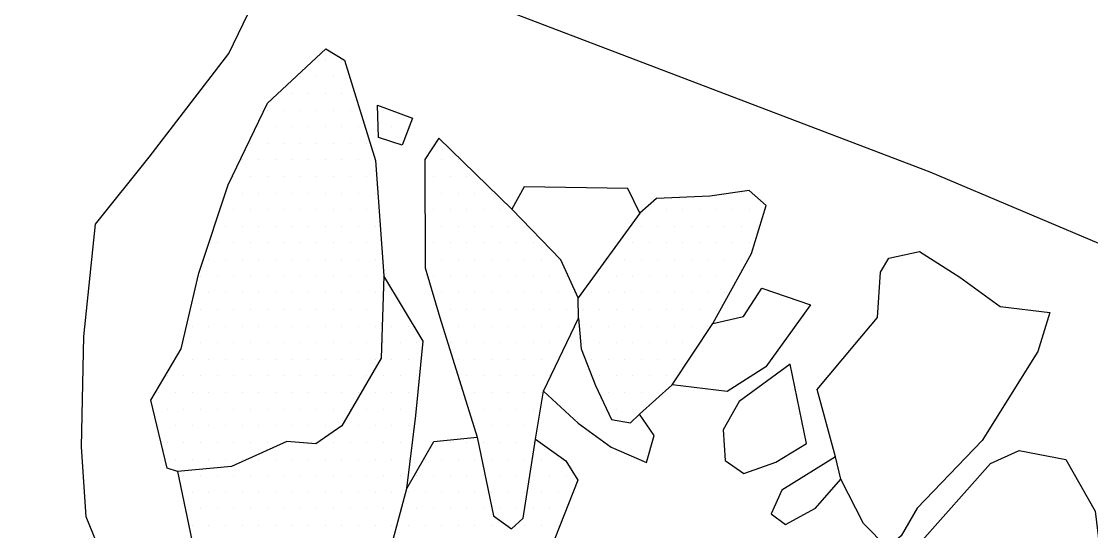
# Model space of a CAD drawing. Header units: metres. Extents: x -15 to -9.58, y -12.28 to -6.71.
# Drawn here: x -13.71 to -12.905, y -7.842 to -7.458 of the extents above; entities that cross this region are included whole.
import ezdxf

# ---------------------------------------------------------------- set-up
doc = ezdxf.new("R2010")
doc.units = ezdxf.units.M
doc.header["$LTSCALE"] = 25
doc.header["$MEASUREMENT"] = 0
doc.linetypes.add('STRICHPUNKTX2', pattern=[2, 1, -0.5, 0, -0.5])
doc.layers.get('0').update_dxf_attribs({"linetype": 'CONTINUOUS'})
for name, color, linetype in [('BEFUND', 1, 'CONTINUOUS'), ('GRABUNGSGRENZE', 3, 'STRICHPUNKTX2'), ('STEINE', 4, 'CONTINUOUS'), ('STEINESCHRAFF', 4, 'CONTINUOUS')]:
    doc.layers.add(name, color=color, linetype=linetype)

# ---------------------------------------------------------------- blocks, each defined once
blk = doc.blocks.new('*X5')
at = {"color": 0}
for p, q in [((-1348.125, -748.75), (-1348.125, -748.75)), ((-1346.875, -748.75), (-1346.875, -748.75)), ((-1350, -750), (-1350, -750)), ((-1348.75, -750), (-1348.75, -750)), ((-1347.5, -750), (-1347.5, -750)), ((-1350.625, -751.25), (-1350.625, -751.25)), ((-1349.375, -751.25), (-1349.375, -751.25)), ((-1348.125, -751.25), (-1348.125, -751.25)), ((-1346.875, -751.25), (-1346.875, -751.25)), ((-1352.5, -752.5), (-1352.5, -752.5)), ((-1351.25, -752.5), (-1351.25, -752.5)), ((-1350, -752.5), (-1350, -752.5)), ((-1348.75, -752.5), (-1348.75, -752.5)), ((-1347.5, -752.5), (-1347.5, -752.5)), ((-1346.25, -752.5), (-1346.25, -752.5)), ((-1343.75, -752.5), (-1343.75, -752.5)), ((-1353.125, -753.75), (-1353.125, -753.75)), ((-1351.875, -753.75), (-1351.875, -753.75)), ((-1350.625, -753.75), (-1350.625, -753.75)), ((-1349.375, -753.75), (-1349.375, -753.75)), ((-1348.125, -753.75), (-1348.125, -753.75)), ((-1346.875, -753.75), (-1346.875, -753.75)), ((-1345.625, -753.75), (-1345.625, -753.75)), ((-1343.125, -753.75), (-1343.125, -753.75)), ((-1341.875, -753.75), (-1341.875, -753.75)), ((-1353.75, -755), (-1353.75, -755)), ((-1352.5, -755), (-1352.5, -755)), ((-1351.25, -755), (-1351.25, -755)), ((-1350, -755), (-1350, -755)), ((-1348.75, -755), (-1348.75, -755)), ((-1347.5, -755), (-1347.5, -755)), ((-1346.25, -755), (-1346.25, -755)), ((-1345, -755), (-1345, -755)), ((-1342.5, -755), (-1342.5, -755)), ((-1354.375, -756.25), (-1354.375, -756.25)), ((-1353.125, -756.25), (-1353.125, -756.25)), ((-1351.875, -756.25), (-1351.875, -756.25)), ((-1350.625, -756.25), (-1350.625, -756.25)), ((-1349.375, -756.25), (-1349.375, -756.25)), ((-1348.125, -756.25), (-1348.125, -756.25)), ((-1346.875, -756.25), (-1346.875, -756.25)), ((-1345.625, -756.25), (-1345.625, -756.25)), ((-1344.375, -756.25), (-1344.375, -756.25)), ((-1340.625, -756.25), (-1340.625, -756.25)), ((-1339.375, -756.25), (-1339.375, -756.25)), ((-1338.125, -756.25), (-1338.125, -756.25)), ((-1355, -757.5), (-1355, -757.5)), ((-1353.75, -757.5), (-1353.75, -757.5)), ((-1352.5, -757.5), (-1352.5, -757.5)), ((-1351.25, -757.5), (-1351.25, -757.5)), ((-1350, -757.5), (-1350, -757.5)), ((-1348.75, -757.5), (-1348.75, -757.5)), ((-1347.5, -757.5), (-1347.5, -757.5)), ((-1346.25, -757.5), (-1346.25, -757.5)), ((-1345, -757.5), (-1345, -757.5)), ((-1340, -757.5), (-1340, -757.5)), ((-1338.75, -757.5), (-1338.75, -757.5)), ((-1337.5, -757.5), (-1337.5, -757.5)), ((-1355.625, -758.75), (-1355.625, -758.75)), ((-1354.375, -758.75), (-1354.375, -758.75)), ((-1353.125, -758.75), (-1353.125, -758.75)), ((-1351.875, -758.75), (-1351.875, -758.75)), ((-1350.625, -758.75), (-1350.625, -758.75)), ((-1349.375, -758.75), (-1349.375, -758.75)), ((-1348.125, -758.75), (-1348.125, -758.75)), ((-1346.875, -758.75), (-1346.875, -758.75)), ((-1345.625, -758.75), (-1345.625, -758.75)), ((-1344.375, -758.75), (-1344.375, -758.75)), ((-1340.625, -758.75), (-1340.625, -758.75)), ((-1339.375, -758.75), (-1339.375, -758.75)), ((-1338.125, -758.75), (-1338.125, -758.75)), ((-1336.875, -758.75), (-1336.875, -758.75)), ((-1335.625, -758.75), (-1335.625, -758.75)), ((-1316.875, -758.75), (-1316.875, -758.75)), ((-1355, -760), (-1355, -760)), ((-1353.75, -760), (-1353.75, -760)), ((-1352.5, -760), (-1352.5, -760)), ((-1351.25, -760), (-1351.25, -760)), ((-1350, -760), (-1350, -760)), ((-1348.75, -760), (-1348.75, -760)), ((-1347.5, -760), (-1347.5, -760)), ((-1346.25, -760), (-1346.25, -760)), ((-1345, -760), (-1345, -760)), ((-1340, -760), (-1340, -760)), ((-1338.75, -760), (-1338.75, -760)), ((-1337.5, -760), (-1337.5, -760)), ((-1336.25, -760), (-1336.25, -760)), ((-1335, -760), (-1335, -760)), ((-1323.75, -760), (-1323.75, -760)), ((-1322.5, -760), (-1322.5, -760)), ((-1321.25, -760), (-1321.25, -760)), ((-1320, -760), (-1320, -760)), ((-1318.75, -760), (-1318.75, -760)), ((-1317.5, -760), (-1317.5, -760)), ((-1316.25, -760), (-1316.25, -760)), ((-1355.625, -761.25), (-1355.625, -761.25)), ((-1354.375, -761.25), (-1354.375, -761.25)), ((-1353.125, -761.25), (-1353.125, -761.25)), ((-1351.875, -761.25), (-1351.875, -761.25)), ((-1350.625, -761.25), (-1350.625, -761.25)), ((-1349.375, -761.25), (-1349.375, -761.25)), ((-1348.125, -761.25), (-1348.125, -761.25)), ((-1346.875, -761.25), (-1346.875, -761.25)), ((-1345.625, -761.25), (-1345.625, -761.25)), ((-1344.375, -761.25), (-1344.375, -761.25)), ((-1339.375, -761.25), (-1339.375, -761.25)), ((-1338.125, -761.25), (-1338.125, -761.25)), ((-1336.875, -761.25), (-1336.875, -761.25)), ((-1335.625, -761.25), (-1335.625, -761.25)), ((-1334.375, -761.25), (-1334.375, -761.25)), ((-1333.125, -761.25), (-1333.125, -761.25)), ((-1324.375, -761.25), (-1324.375, -761.25)), ((-1323.125, -761.25), (-1323.125, -761.25)), ((-1321.875, -761.25), (-1321.875, -761.25)), ((-1320.625, -761.25), (-1320.625, -761.25)), ((-1319.375, -761.25), (-1319.375, -761.25)), ((-1318.125, -761.25), (-1318.125, -761.25)), ((-1316.875, -761.25), (-1316.875, -761.25)), ((-1315.625, -761.25), (-1315.625, -761.25)), ((-1356.25, -762.5), (-1356.25, -762.5)), ((-1355, -762.5), (-1355, -762.5)), ((-1353.75, -762.5), (-1353.75, -762.5)), ((-1352.5, -762.5), (-1352.5, -762.5)), ((-1351.25, -762.5), (-1351.25, -762.5)), ((-1350, -762.5), (-1350, -762.5)), ((-1348.75, -762.5), (-1348.75, -762.5)), ((-1347.5, -762.5), (-1347.5, -762.5)), ((-1346.25, -762.5), (-1346.25, -762.5)), ((-1345, -762.5), (-1345, -762.5)), ((-1340, -762.5), (-1340, -762.5)), ((-1338.75, -762.5), (-1338.75, -762.5)), ((-1337.5, -762.5), (-1337.5, -762.5)), ((-1336.25, -762.5), (-1336.25, -762.5)), ((-1335, -762.5), (-1335, -762.5)), ((-1333.75, -762.5), (-1333.75, -762.5)), ((-1332.5, -762.5), (-1332.5, -762.5)), ((-1325, -762.5), (-1325, -762.5)), ((-1323.75, -762.5), (-1323.75, -762.5)), ((-1322.5, -762.5), (-1322.5, -762.5)), ((-1321.25, -762.5), (-1321.25, -762.5)), ((-1320, -762.5), (-1320, -762.5)), ((-1318.75, -762.5), (-1318.75, -762.5)), ((-1317.5, -762.5), (-1317.5, -762.5)), ((-1316.25, -762.5), (-1316.25, -762.5)), ((-1356.875, -763.75), (-1356.875, -763.75)), ((-1355.625, -763.75), (-1355.625, -763.75)), ((-1354.375, -763.75), (-1354.375, -763.75)), ((-1353.125, -763.75), (-1353.125, -763.75)), ((-1351.875, -763.75), (-1351.875, -763.75)), ((-1350.625, -763.75), (-1350.625, -763.75)), ((-1349.375, -763.75), (-1349.375, -763.75)), ((-1348.125, -763.75), (-1348.125, -763.75)), ((-1346.875, -763.75), (-1346.875, -763.75)), ((-1345.625, -763.75), (-1345.625, -763.75)), ((-1344.375, -763.75), (-1344.375, -763.75)), ((-1339.375, -763.75), (-1339.375, -763.75)), ((-1338.125, -763.75), (-1338.125, -763.75)), ((-1336.875, -763.75), (-1336.875, -763.75)), ((-1335.625, -763.75), (-1335.625, -763.75)), ((-1334.375, -763.75), (-1334.375, -763.75)), ((-1333.125, -763.75), (-1333.125, -763.75)), ((-1331.875, -763.75), (-1331.875, -763.75)), ((-1330.625, -763.75), (-1330.625, -763.75)), ((-1326.875, -763.75), (-1326.875, -763.75)), ((-1325.625, -763.75), (-1325.625, -763.75)), ((-1324.375, -763.75), (-1324.375, -763.75)), ((-1323.125, -763.75), (-1323.125, -763.75)), ((-1321.875, -763.75), (-1321.875, -763.75)), ((-1320.625, -763.75), (-1320.625, -763.75)), ((-1319.375, -763.75), (-1319.375, -763.75)), ((-1318.125, -763.75), (-1318.125, -763.75)), ((-1316.875, -763.75), (-1316.875, -763.75)), ((-1357.5, -765), (-1357.5, -765)), ((-1356.25, -765), (-1356.25, -765)), ((-1355, -765), (-1355, -765)), ((-1353.75, -765), (-1353.75, -765)), ((-1352.5, -765), (-1352.5, -765)), ((-1351.25, -765), (-1351.25, -765)), ((-1350, -765), (-1350, -765)), ((-1348.75, -765), (-1348.75, -765)), ((-1347.5, -765), (-1347.5, -765)), ((-1346.25, -765), (-1346.25, -765)), ((-1345, -765), (-1345, -765)), ((-1343.75, -765), (-1343.75, -765)), ((-1340, -765), (-1340, -765)), ((-1338.75, -765), (-1338.75, -765)), ((-1337.5, -765), (-1337.5, -765)), ((-1336.25, -765), (-1336.25, -765)), ((-1335, -765), (-1335, -765)), ((-1333.75, -765), (-1333.75, -765)), ((-1332.5, -765), (-1332.5, -765)), ((-1331.25, -765), (-1331.25, -765)), ((-1330, -765), (-1330, -765)), ((-1327.5, -765), (-1327.5, -765)), ((-1326.25, -765), (-1326.25, -765)), ((-1325, -765), (-1325, -765)), ((-1323.75, -765), (-1323.75, -765)), ((-1322.5, -765), (-1322.5, -765)), ((-1321.25, -765), (-1321.25, -765)), ((-1320, -765), (-1320, -765)), ((-1318.75, -765), (-1318.75, -765)), ((-1317.5, -765), (-1317.5, -765)), ((-1356.875, -766.25), (-1356.875, -766.25)), ((-1355.625, -766.25), (-1355.625, -766.25)), ((-1354.375, -766.25), (-1354.375, -766.25)), ((-1353.125, -766.25), (-1353.125, -766.25)), ((-1351.875, -766.25), (-1351.875, -766.25)), ((-1350.625, -766.25), (-1350.625, -766.25)), ((-1349.375, -766.25), (-1349.375, -766.25)), ((-1348.125, -766.25), (-1348.125, -766.25)), ((-1346.875, -766.25), (-1346.875, -766.25)), ((-1345.625, -766.25), (-1345.625, -766.25)), ((-1344.375, -766.25), (-1344.375, -766.25)), ((-1343.125, -766.25), (-1343.125, -766.25)), ((-1339.375, -766.25), (-1339.375, -766.25)), ((-1338.125, -766.25), (-1338.125, -766.25)), ((-1336.875, -766.25), (-1336.875, -766.25)), ((-1335.625, -766.25), (-1335.625, -766.25)), ((-1334.375, -766.25), (-1334.375, -766.25)), ((-1333.125, -766.25), (-1333.125, -766.25)), ((-1331.875, -766.25), (-1331.875, -766.25)), ((-1330.625, -766.25), (-1330.625, -766.25)), ((-1329.375, -766.25), (-1329.375, -766.25)), ((-1328.125, -766.25), (-1328.125, -766.25)), ((-1326.875, -766.25), (-1326.875, -766.25)), ((-1325.625, -766.25), (-1325.625, -766.25)), ((-1324.375, -766.25), (-1324.375, -766.25)), ((-1323.125, -766.25), (-1323.125, -766.25)), ((-1321.875, -766.25), (-1321.875, -766.25)), ((-1320.625, -766.25), (-1320.625, -766.25)), ((-1319.375, -766.25), (-1319.375, -766.25)), ((-1318.125, -766.25), (-1318.125, -766.25)), ((-1357.5, -767.5), (-1357.5, -767.5)), ((-1356.25, -767.5), (-1356.25, -767.5)), ((-1355, -767.5), (-1355, -767.5)), ((-1353.75, -767.5), (-1353.75, -767.5)), ((-1352.5, -767.5), (-1352.5, -767.5)), ((-1351.25, -767.5), (-1351.25, -767.5)), ((-1350, -767.5), (-1350, -767.5)), ((-1348.75, -767.5), (-1348.75, -767.5)), ((-1347.5, -767.5), (-1347.5, -767.5)), ((-1346.25, -767.5), (-1346.25, -767.5)), ((-1345, -767.5), (-1345, -767.5)), ((-1343.75, -767.5), (-1343.75, -767.5)), ((-1342.5, -767.5), (-1342.5, -767.5)), ((-1338.75, -767.5), (-1338.75, -767.5)), ((-1337.5, -767.5), (-1337.5, -767.5)), ((-1336.25, -767.5), (-1336.25, -767.5)), ((-1335, -767.5), (-1335, -767.5)), ((-1333.75, -767.5), (-1333.75, -767.5)), ((-1332.5, -767.5), (-1332.5, -767.5)), ((-1331.25, -767.5), (-1331.25, -767.5)), ((-1330, -767.5), (-1330, -767.5)), ((-1328.75, -767.5), (-1328.75, -767.5)), ((-1327.5, -767.5), (-1327.5, -767.5)), ((-1326.25, -767.5), (-1326.25, -767.5)), ((-1325, -767.5), (-1325, -767.5)), ((-1323.75, -767.5), (-1323.75, -767.5)), ((-1322.5, -767.5), (-1322.5, -767.5)), ((-1321.25, -767.5), (-1321.25, -767.5)), ((-1320, -767.5), (-1320, -767.5)), ((-1318.75, -767.5), (-1318.75, -767.5)), ((-1358.125, -768.75), (-1358.125, -768.75)), ((-1356.875, -768.75), (-1356.875, -768.75)), ((-1355.625, -768.75), (-1355.625, -768.75)), ((-1354.375, -768.75), (-1354.375, -768.75)), ((-1353.125, -768.75), (-1353.125, -768.75)), ((-1351.875, -768.75), (-1351.875, -768.75)), ((-1350.625, -768.75), (-1350.625, -768.75)), ((-1349.375, -768.75), (-1349.375, -768.75)), ((-1348.125, -768.75), (-1348.125, -768.75)), ((-1346.875, -768.75), (-1346.875, -768.75)), ((-1345.625, -768.75), (-1345.625, -768.75)), ((-1344.375, -768.75), (-1344.375, -768.75)), ((-1343.125, -768.75), (-1343.125, -768.75)), ((-1341.875, -768.75), (-1341.875, -768.75)), ((-1338.125, -768.75), (-1338.125, -768.75)), ((-1336.875, -768.75), (-1336.875, -768.75)), ((-1335.625, -768.75), (-1335.625, -768.75)), ((-1334.375, -768.75), (-1334.375, -768.75)), ((-1333.125, -768.75), (-1333.125, -768.75)), ((-1331.875, -768.75), (-1331.875, -768.75)), ((-1330.625, -768.75), (-1330.625, -768.75)), ((-1329.375, -768.75), (-1329.375, -768.75)), ((-1328.125, -768.75), (-1328.125, -768.75)), ((-1326.875, -768.75), (-1326.875, -768.75)), ((-1325.625, -768.75), (-1325.625, -768.75)), ((-1324.375, -768.75), (-1324.375, -768.75)), ((-1323.125, -768.75), (-1323.125, -768.75)), ((-1321.875, -768.75), (-1321.875, -768.75)), ((-1320.625, -768.75), (-1320.625, -768.75)), ((-1319.375, -768.75), (-1319.375, -768.75)), ((-1358.75, -770), (-1358.75, -770)), ((-1357.5, -770), (-1357.5, -770)), ((-1356.25, -770), (-1356.25, -770)), ((-1355, -770), (-1355, -770)), ((-1353.75, -770), (-1353.75, -770)), ((-1352.5, -770), (-1352.5, -770)), ((-1351.25, -770), (-1351.25, -770)), ((-1350, -770), (-1350, -770)), ((-1348.75, -770), (-1348.75, -770)), ((-1347.5, -770), (-1347.5, -770)), ((-1346.25, -770), (-1346.25, -770)), ((-1345, -770), (-1345, -770)), ((-1343.75, -770), (-1343.75, -770)), ((-1342.5, -770), (-1342.5, -770)), ((-1341.25, -770), (-1341.25, -770)), ((-1338.75, -770), (-1338.75, -770)), ((-1337.5, -770), (-1337.5, -770)), ((-1336.25, -770), (-1336.25, -770)), ((-1335, -770), (-1335, -770)), ((-1333.75, -770), (-1333.75, -770)), ((-1332.5, -770), (-1332.5, -770)), ((-1331.25, -770), (-1331.25, -770)), ((-1330, -770), (-1330, -770)), ((-1328.75, -770), (-1328.75, -770)), ((-1327.5, -770), (-1327.5, -770)), ((-1326.25, -770), (-1326.25, -770)), ((-1325, -770), (-1325, -770)), ((-1323.75, -770), (-1323.75, -770)), ((-1322.5, -770), (-1322.5, -770)), ((-1321.25, -770), (-1321.25, -770)), ((-1320, -770), (-1320, -770)), ((-1359.375, -771.25), (-1359.375, -771.25)), ((-1358.125, -771.25), (-1358.125, -771.25)), ((-1356.875, -771.25), (-1356.875, -771.25)), ((-1355.625, -771.25), (-1355.625, -771.25)), ((-1354.375, -771.25), (-1354.375, -771.25)), ((-1353.125, -771.25), (-1353.125, -771.25)), ((-1351.875, -771.25), (-1351.875, -771.25)), ((-1350.625, -771.25), (-1350.625, -771.25)), ((-1349.375, -771.25), (-1349.375, -771.25)), ((-1348.125, -771.25), (-1348.125, -771.25)), ((-1346.875, -771.25), (-1346.875, -771.25)), ((-1345.625, -771.25), (-1345.625, -771.25)), ((-1344.375, -771.25), (-1344.375, -771.25)), ((-1343.125, -771.25), (-1343.125, -771.25)), ((-1341.875, -771.25), (-1341.875, -771.25)), ((-1338.125, -771.25), (-1338.125, -771.25)), ((-1336.875, -771.25), (-1336.875, -771.25)), ((-1335.625, -771.25), (-1335.625, -771.25)), ((-1334.375, -771.25), (-1334.375, -771.25)), ((-1333.125, -771.25), (-1333.125, -771.25)), ((-1331.875, -771.25), (-1331.875, -771.25)), ((-1330.625, -771.25), (-1330.625, -771.25)), ((-1328.125, -771.25), (-1328.125, -771.25)), ((-1326.875, -771.25), (-1326.875, -771.25)), ((-1325.625, -771.25), (-1325.625, -771.25)), ((-1324.375, -771.25), (-1324.375, -771.25)), ((-1323.125, -771.25), (-1323.125, -771.25)), ((-1321.875, -771.25), (-1321.875, -771.25)), ((-1360, -772.5), (-1360, -772.5)), ((-1358.75, -772.5), (-1358.75, -772.5)), ((-1357.5, -772.5), (-1357.5, -772.5)), ((-1356.25, -772.5), (-1356.25, -772.5)), ((-1355, -772.5), (-1355, -772.5)), ((-1353.75, -772.5), (-1353.75, -772.5)), ((-1352.5, -772.5), (-1352.5, -772.5)), ((-1351.25, -772.5), (-1351.25, -772.5)), ((-1350, -772.5), (-1350, -772.5)), ((-1348.75, -772.5), (-1348.75, -772.5)), ((-1347.5, -772.5), (-1347.5, -772.5)), ((-1346.25, -772.5), (-1346.25, -772.5)), ((-1345, -772.5), (-1345, -772.5)), ((-1343.75, -772.5), (-1343.75, -772.5)), ((-1342.5, -772.5), (-1342.5, -772.5)), ((-1341.25, -772.5), (-1341.25, -772.5)), ((-1337.5, -772.5), (-1337.5, -772.5)), ((-1336.25, -772.5), (-1336.25, -772.5)), ((-1335, -772.5), (-1335, -772.5)), ((-1333.75, -772.5), (-1333.75, -772.5)), ((-1332.5, -772.5), (-1332.5, -772.5)), ((-1331.25, -772.5), (-1331.25, -772.5)), ((-1327.5, -772.5), (-1327.5, -772.5)), ((-1326.25, -772.5), (-1326.25, -772.5)), ((-1325, -772.5), (-1325, -772.5)), ((-1323.75, -772.5), (-1323.75, -772.5)), ((-1322.5, -772.5), (-1322.5, -772.5)), ((-1360.625, -773.75), (-1360.625, -773.75)), ((-1359.375, -773.75), (-1359.375, -773.75)), ((-1358.125, -773.75), (-1358.125, -773.75)), ((-1356.875, -773.75), (-1356.875, -773.75)), ((-1355.625, -773.75), (-1355.625, -773.75)), ((-1354.375, -773.75), (-1354.375, -773.75)), ((-1353.125, -773.75), (-1353.125, -773.75)), ((-1351.875, -773.75), (-1351.875, -773.75)), ((-1350.625, -773.75), (-1350.625, -773.75)), ((-1349.375, -773.75), (-1349.375, -773.75)), ((-1348.125, -773.75), (-1348.125, -773.75)), ((-1346.875, -773.75), (-1346.875, -773.75)), ((-1345.625, -773.75), (-1345.625, -773.75)), ((-1344.375, -773.75), (-1344.375, -773.75)), ((-1343.125, -773.75), (-1343.125, -773.75)), ((-1341.875, -773.75), (-1341.875, -773.75)), ((-1336.875, -773.75), (-1336.875, -773.75)), ((-1335.625, -773.75), (-1335.625, -773.75)), ((-1334.375, -773.75), (-1334.375, -773.75)), ((-1333.125, -773.75), (-1333.125, -773.75)), ((-1331.875, -773.75), (-1331.875, -773.75)), ((-1326.875, -773.75), (-1326.875, -773.75)), ((-1325.625, -773.75), (-1325.625, -773.75)), ((-1324.375, -773.75), (-1324.375, -773.75)), ((-1323.125, -773.75), (-1323.125, -773.75)), ((-1360, -775), (-1360, -775)), ((-1358.75, -775), (-1358.75, -775)), ((-1357.5, -775), (-1357.5, -775)), ((-1356.25, -775), (-1356.25, -775)), ((-1355, -775), (-1355, -775)), ((-1353.75, -775), (-1353.75, -775)), ((-1352.5, -775), (-1352.5, -775)), ((-1351.25, -775), (-1351.25, -775)), ((-1350, -775), (-1350, -775)), ((-1348.75, -775), (-1348.75, -775)), ((-1347.5, -775), (-1347.5, -775)), ((-1346.25, -775), (-1346.25, -775)), ((-1345, -775), (-1345, -775)), ((-1343.75, -775), (-1343.75, -775)), ((-1342.5, -775), (-1342.5, -775)), ((-1336.25, -775), (-1336.25, -775)), ((-1335, -775), (-1335, -775)), ((-1333.75, -775), (-1333.75, -775)), ((-1332.5, -775), (-1332.5, -775)), ((-1326.25, -775), (-1326.25, -775)), ((-1325, -775), (-1325, -775)), ((-1360.625, -776.25), (-1360.625, -776.25)), ((-1359.375, -776.25), (-1359.375, -776.25)), ((-1358.125, -776.25), (-1358.125, -776.25)), ((-1356.875, -776.25), (-1356.875, -776.25)), ((-1355.625, -776.25), (-1355.625, -776.25)), ((-1354.375, -776.25), (-1354.375, -776.25)), ((-1353.125, -776.25), (-1353.125, -776.25)), ((-1351.875, -776.25), (-1351.875, -776.25)), ((-1350.625, -776.25), (-1350.625, -776.25)), ((-1349.375, -776.25), (-1349.375, -776.25)), ((-1348.125, -776.25), (-1348.125, -776.25)), ((-1346.875, -776.25), (-1346.875, -776.25)), ((-1345.625, -776.25), (-1345.625, -776.25)), ((-1344.375, -776.25), (-1344.375, -776.25)), ((-1343.125, -776.25), (-1343.125, -776.25)), ((-1341.875, -776.25), (-1341.875, -776.25)), ((-1336.875, -776.25), (-1336.875, -776.25)), ((-1335.625, -776.25), (-1335.625, -776.25)), ((-1334.375, -776.25), (-1334.375, -776.25)), ((-1333.125, -776.25), (-1333.125, -776.25)), ((-1360, -777.5), (-1360, -777.5)), ((-1358.75, -777.5), (-1358.75, -777.5)), ((-1357.5, -777.5), (-1357.5, -777.5)), ((-1356.25, -777.5), (-1356.25, -777.5)), ((-1355, -777.5), (-1355, -777.5)), ((-1353.75, -777.5), (-1353.75, -777.5)), ((-1352.5, -777.5), (-1352.5, -777.5)), ((-1351.25, -777.5), (-1351.25, -777.5)), ((-1350, -777.5), (-1350, -777.5)), ((-1348.75, -777.5), (-1348.75, -777.5)), ((-1347.5, -777.5), (-1347.5, -777.5)), ((-1346.25, -777.5), (-1346.25, -777.5)), ((-1345, -777.5), (-1345, -777.5)), ((-1343.75, -777.5), (-1343.75, -777.5)), ((-1342.5, -777.5), (-1342.5, -777.5)), ((-1340, -777.5), (-1340, -777.5)), ((-1338.75, -777.5), (-1338.75, -777.5)), ((-1337.5, -777.5), (-1337.5, -777.5)), ((-1336.25, -777.5), (-1336.25, -777.5)), ((-1335, -777.5), (-1335, -777.5)), ((-1333.75, -777.5), (-1333.75, -777.5)), ((-1332.5, -777.5), (-1332.5, -777.5)), ((-1359.375, -778.75), (-1359.375, -778.75)), ((-1358.125, -778.75), (-1358.125, -778.75)), ((-1356.875, -778.75), (-1356.875, -778.75)), ((-1355.625, -778.75), (-1355.625, -778.75)), ((-1354.375, -778.75), (-1354.375, -778.75)), ((-1353.125, -778.75), (-1353.125, -778.75)), ((-1351.875, -778.75), (-1351.875, -778.75)), ((-1350.625, -778.75), (-1350.625, -778.75)), ((-1349.375, -778.75), (-1349.375, -778.75)), ((-1348.125, -778.75), (-1348.125, -778.75)), ((-1346.875, -778.75), (-1346.875, -778.75)), ((-1345.625, -778.75), (-1345.625, -778.75)), ((-1344.375, -778.75), (-1344.375, -778.75)), ((-1343.125, -778.75), (-1343.125, -778.75)), ((-1341.875, -778.75), (-1341.875, -778.75)), ((-1340.625, -778.75), (-1340.625, -778.75)), ((-1339.375, -778.75), (-1339.375, -778.75)), ((-1338.125, -778.75), (-1338.125, -778.75)), ((-1336.875, -778.75), (-1336.875, -778.75)), ((-1335.625, -778.75), (-1335.625, -778.75)), ((-1334.375, -778.75), (-1334.375, -778.75)), ((-1333.125, -778.75), (-1333.125, -778.75)), ((-1331.875, -778.75), (-1331.875, -778.75)), ((-1330.625, -778.75), (-1330.625, -778.75)), ((-1358.75, -780), (-1358.75, -780)), ((-1357.5, -780), (-1357.5, -780)), ((-1356.25, -780), (-1356.25, -780)), ((-1355, -780), (-1355, -780)), ((-1353.75, -780), (-1353.75, -780)), ((-1352.5, -780), (-1352.5, -780)), ((-1351.25, -780), (-1351.25, -780)), ((-1350, -780), (-1350, -780)), ((-1348.75, -780), (-1348.75, -780)), ((-1347.5, -780), (-1347.5, -780)), ((-1346.25, -780), (-1346.25, -780)), ((-1345, -780), (-1345, -780)), ((-1343.75, -780), (-1343.75, -780)), ((-1342.5, -780), (-1342.5, -780)), ((-1341.25, -780), (-1341.25, -780)), ((-1340, -780), (-1340, -780)), ((-1338.75, -780), (-1338.75, -780)), ((-1337.5, -780), (-1337.5, -780)), ((-1336.25, -780), (-1336.25, -780)), ((-1335, -780), (-1335, -780)), ((-1333.75, -780), (-1333.75, -780)), ((-1332.5, -780), (-1332.5, -780)), ((-1331.25, -780), (-1331.25, -780)), ((-1330, -780), (-1330, -780)), ((-1358.125, -781.25), (-1358.125, -781.25)), ((-1356.875, -781.25), (-1356.875, -781.25)), ((-1355.625, -781.25), (-1355.625, -781.25)), ((-1354.375, -781.25), (-1354.375, -781.25)), ((-1353.125, -781.25), (-1353.125, -781.25)), ((-1351.875, -781.25), (-1351.875, -781.25)), ((-1350.625, -781.25), (-1350.625, -781.25)), ((-1349.375, -781.25), (-1349.375, -781.25)), ((-1348.125, -781.25), (-1348.125, -781.25)), ((-1346.875, -781.25), (-1346.875, -781.25)), ((-1345.625, -781.25), (-1345.625, -781.25)), ((-1344.375, -781.25), (-1344.375, -781.25)), ((-1343.125, -781.25), (-1343.125, -781.25)), ((-1341.875, -781.25), (-1341.875, -781.25)), ((-1340.625, -781.25), (-1340.625, -781.25)), ((-1339.375, -781.25), (-1339.375, -781.25)), ((-1338.125, -781.25), (-1338.125, -781.25)), ((-1336.875, -781.25), (-1336.875, -781.25)), ((-1335.625, -781.25), (-1335.625, -781.25)), ((-1334.375, -781.25), (-1334.375, -781.25)), ((-1333.125, -781.25), (-1333.125, -781.25)), ((-1331.875, -781.25), (-1331.875, -781.25)), ((-1330.625, -781.25), (-1330.625, -781.25)), ((-1357.5, -782.5), (-1357.5, -782.5)), ((-1356.25, -782.5), (-1356.25, -782.5)), ((-1355, -782.5), (-1355, -782.5)), ((-1353.75, -782.5), (-1353.75, -782.5)), ((-1352.5, -782.5), (-1352.5, -782.5)), ((-1351.25, -782.5), (-1351.25, -782.5)), ((-1350, -782.5), (-1350, -782.5)), ((-1348.75, -782.5), (-1348.75, -782.5)), ((-1347.5, -782.5), (-1347.5, -782.5)), ((-1346.25, -782.5), (-1346.25, -782.5)), ((-1345, -782.5), (-1345, -782.5)), ((-1343.75, -782.5), (-1343.75, -782.5)), ((-1342.5, -782.5), (-1342.5, -782.5)), ((-1341.25, -782.5), (-1341.25, -782.5)), ((-1340, -782.5), (-1340, -782.5)), ((-1338.75, -782.5), (-1338.75, -782.5)), ((-1337.5, -782.5), (-1337.5, -782.5)), ((-1336.25, -782.5), (-1336.25, -782.5)), ((-1335, -782.5), (-1335, -782.5)), ((-1333.75, -782.5), (-1333.75, -782.5)), ((-1332.5, -782.5), (-1332.5, -782.5)), ((-1331.25, -782.5), (-1331.25, -782.5)), ((-1358.125, -783.75), (-1358.125, -783.75)), ((-1356.875, -783.75), (-1356.875, -783.75)), ((-1355.625, -783.75), (-1355.625, -783.75)), ((-1354.375, -783.75), (-1354.375, -783.75)), ((-1353.125, -783.75), (-1353.125, -783.75)), ((-1351.875, -783.75), (-1351.875, -783.75)), ((-1350.625, -783.75), (-1350.625, -783.75)), ((-1349.375, -783.75), (-1349.375, -783.75)), ((-1348.125, -783.75), (-1348.125, -783.75)), ((-1346.875, -783.75), (-1346.875, -783.75)), ((-1345.625, -783.75), (-1345.625, -783.75)), ((-1344.375, -783.75), (-1344.375, -783.75)), ((-1343.125, -783.75), (-1343.125, -783.75)), ((-1341.875, -783.75), (-1341.875, -783.75)), ((-1340.625, -783.75), (-1340.625, -783.75)), ((-1339.375, -783.75), (-1339.375, -783.75)), ((-1338.125, -783.75), (-1338.125, -783.75)), ((-1336.875, -783.75), (-1336.875, -783.75)), ((-1335.625, -783.75), (-1335.625, -783.75)), ((-1334.375, -783.75), (-1334.375, -783.75)), ((-1333.125, -783.75), (-1333.125, -783.75)), ((-1331.875, -783.75), (-1331.875, -783.75)), ((-1330.625, -783.75), (-1330.625, -783.75))]:
    blk.add_line(p, q, dxfattribs=at)

msp = doc.modelspace()

# ---------------------------------------------------------------- linework, layer by layer
at = {"layer": 'BEFUND'}
msp.add_lwpolyline([(-13.42345, -8.35213), (-13.4511, -8.36715), (-13.47808, -8.36587), (-13.54081, -8.32046), (-13.59691, -8.27409), (-13.63602, -8.26303), (-13.65926, -8.24295), (-13.67832, -8.21119), (-13.67575, -8.1557), (-13.65432, -8.09733), (-13.64048, -8.03379), (-13.62521, -7.98097), (-13.62912, -7.90911), (-13.66098, -7.83089), (-13.66456, -7.77839), (-13.66276, -7.69539), (-13.65381, -7.61093), (-13.61361, -7.56037), (-13.5538, -7.4825), (-13.52834, -7.42977)], dxfattribs=at)
at = {"layer": 'GRABUNGSGRENZE', "flags": 128}
msp.add_lwpolyline([(-12.51242, -10.96233), (-15.00075, -9.80361), (-14.85894, -8.96914), (-14.8869, -8.20693), (-14.89716, -7.56662), (-14.88405, -6.9856), (-14.85088, -6.70884), (-13.75625, -7.29316), (-13.02698, -7.5715), (-12.49329, -7.79707)], dxfattribs=at)
at = {"layer": 'STEINE'}
for points in [[(-13.59241, -7.7969), (-13.60003, -7.79428), (-13.61228, -7.74323), (-13.5895, -7.70474), (-13.57624, -7.64782), (-13.55422, -7.58131), (-13.52461, -7.51996), (-13.48093, -7.47911), (-13.46675, -7.4874), (-13.44352, -7.563), (-13.43721, -7.64964), (-13.43932, -7.71176), (-13.46883, -7.76241), (-13.48831, -7.77598), (-13.5102, -7.77425), (-13.55163, -7.79321), (-13.59241, -7.7969)], [(-13.44132, -7.5457), (-13.44211, -7.52124), (-13.41572, -7.53117), (-13.42355, -7.55147), (-13.44132, -7.5457)], [(-13.36705, -7.77101), (-13.35487, -7.83021), (-13.34121, -7.84001), (-13.33248, -7.83195), (-13.32326, -7.77244), (-13.31731, -7.73634), (-13.29082, -7.68158), (-13.29119, -7.6663), (-13.30416, -7.63765), (-13.34098, -7.59961), (-13.396, -7.54613), (-13.40633, -7.56233), (-13.40608, -7.64382), (-13.39523, -7.6811), (-13.36705, -7.77101)], [(-13.24475, -7.60256), (-13.25374, -7.58414), (-13.33166, -7.58289), (-13.34098, -7.59961)], [(-13.29082, -7.68158), (-13.289, -7.70452), (-13.27806, -7.73212), (-13.26607, -7.7577), (-13.25184, -7.76038), (-13.24516, -7.75382), (-13.2205, -7.73165), (-13.19002, -7.68558), (-13.161, -7.63289), (-13.14996, -7.59683), (-13.16259, -7.58551), (-13.19217, -7.58981), (-13.23242, -7.59147), (-13.24475, -7.60256), (-13.29119, -7.6663)], [(-13.09775, -7.78577), (-13.11154, -7.73522), (-13.08321, -7.70136), (-13.06621, -7.68115), (-13.06385, -7.64705), (-13.05764, -7.63641), (-13.03467, -7.63153), (-13.00429, -7.65066), (-12.97394, -7.67285), (-12.9368, -7.67727), (-12.94574, -7.70673), (-12.98762, -7.77357), (-13.03649, -7.82455), (-13.0484, -7.84532), (-13.05867, -7.85439), (-13.07683, -7.83588), (-13.09384, -7.80262), (-13.09775, -7.78577)], [(-13.54178, -8.04491), (-13.50001, -8.04428), (-13.46881, -8.03083), (-13.45505, -7.97595), (-13.45056, -7.93117), (-13.43676, -7.87222), (-13.41987, -7.80973), (-13.41324, -7.75479), (-13.40762, -7.69881), (-13.43721, -7.64964)], [(-13.19002, -7.68558), (-13.16704, -7.6802), (-13.15309, -7.65894), (-13.11654, -7.67151), (-13.15008, -7.71805), (-13.17929, -7.73662), (-13.2205, -7.73165)], [(-13.11956, -7.77589), (-13.13173, -7.71618), (-13.1702, -7.74434), (-13.18211, -7.76562), (-13.1808, -7.78855), (-13.16663, -7.79837), (-13.14261, -7.78993), (-13.11956, -7.77589)], [(-13.31731, -7.73634), (-13.29106, -7.76052), (-13.26627, -7.77858), (-13.23989, -7.79004), (-13.2341, -7.76972), (-13.24516, -7.75382)], [(-13.41987, -7.80973), (-13.39967, -7.77427), (-13.36705, -7.77101)], [(-13.32326, -7.77244), (-13.30049, -7.78895), (-13.29146, -7.8033), (-13.31911, -7.87333), (-13.33374, -7.91241)], [(-13.02883, -7.87657), (-13.0347, -7.85105), (-12.98117, -7.79095), (-12.95968, -7.78096), (-12.9246, -7.78791), (-12.90256, -7.82683), (-12.89499, -7.88853), (-12.92176, -7.91884), (-12.93777, -7.9416), (-12.9785, -7.94071), (-13.00857, -7.94297), (-13.01929, -7.94542), (-13.03241, -7.93154), (-13.03066, -7.90813), (-13.02432, -7.88425), (-13.02883, -7.87657)], [(-13.09775, -7.78577), (-13.13823, -7.81086), (-13.14603, -7.82861), (-13.13541, -7.83686), (-13.11289, -7.82434), (-13.09384, -7.80262)], [(-13.59241, -7.7969), (-13.58022, -7.85457), (-13.58381, -7.91158), (-13.58726, -7.9528), (-13.59782, -7.99294), (-13.60208, -8.01225), (-13.58344, -8.03382)]]:
    msp.add_lwpolyline(points, dxfattribs=at)

# ---------------------------------------------------------------- block references
at = {"layer": 'STEINESCHRAFF', "xscale": 0.01, "yscale": 0.01, "zscale": 0.01}
msp.add_blockref('*X5', (0, 0), dxfattribs=at)

doc.saveas('drawing.dxf')
